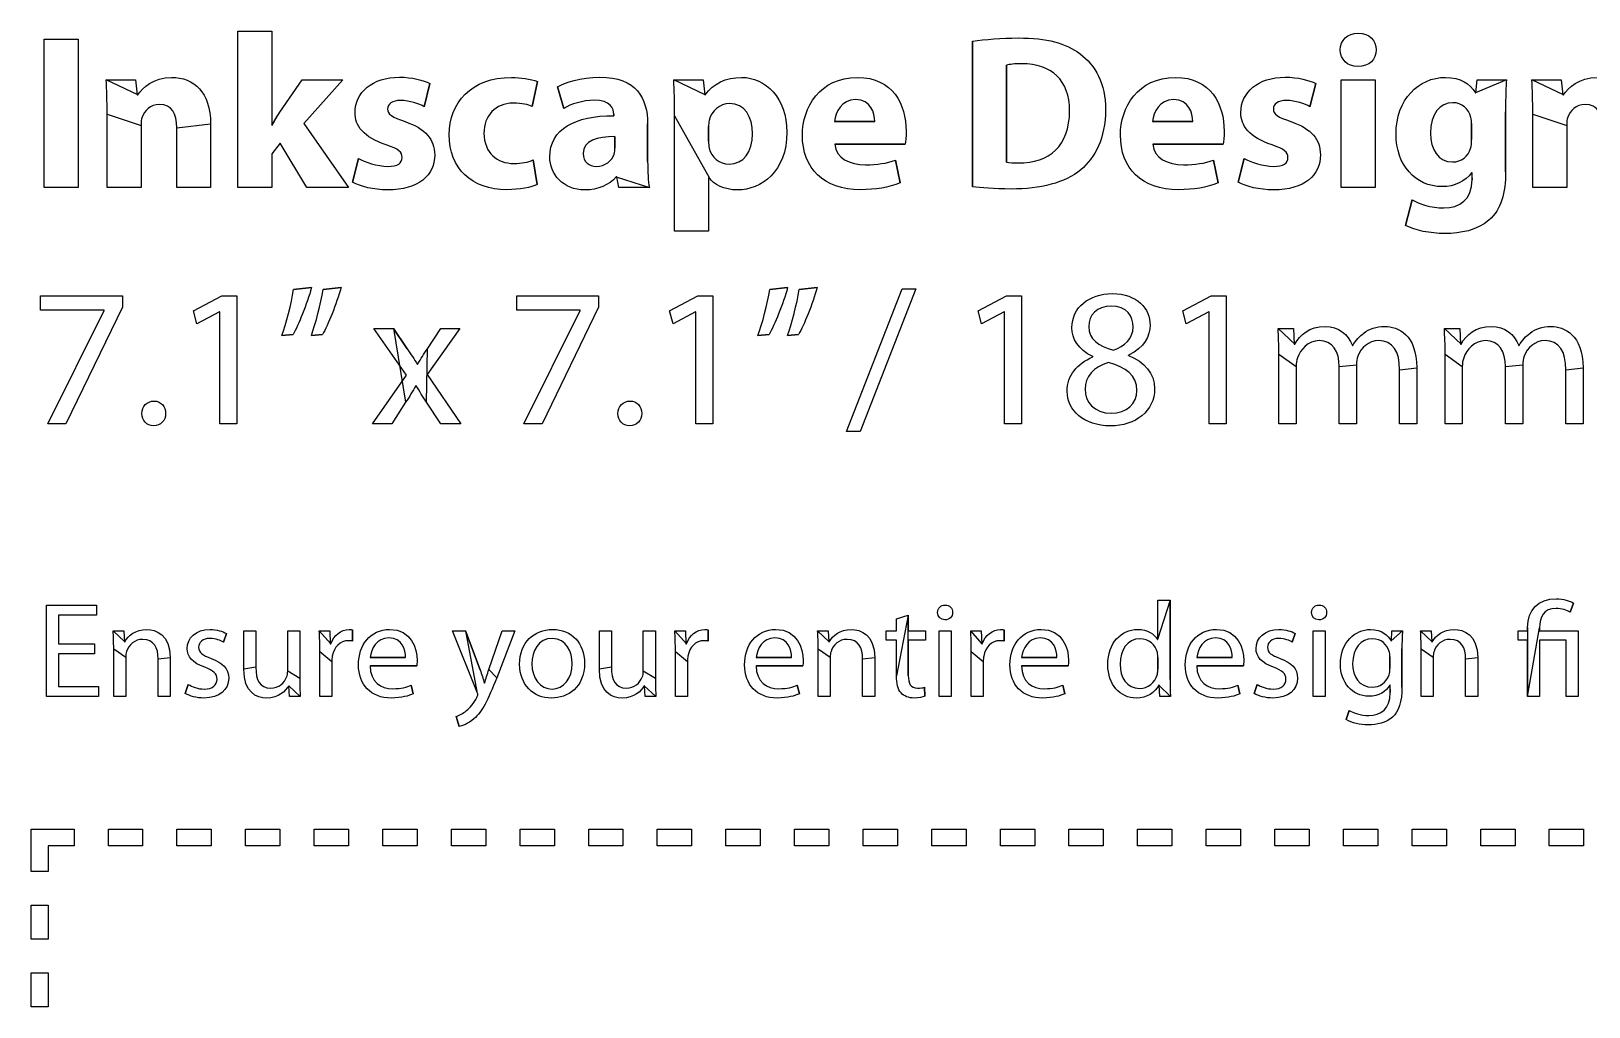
# Model space of a CAD drawing. Extents: x 1 to 901, y -2 to 434.
# Drawn here: x 450 to 597.4, y 341.7 to 434.1 of the extents above; entities that cross this region are included whole.
import ezdxf

# ---------------------------------------------------------------- set-up
doc = ezdxf.new("R2010")
doc.units = 0
doc.layers.add('Design_Template', color=7, linetype='CONTINUOUS')

msp = doc.modelspace()

# ---------------------------------------------------------------- linework, layer by layer
at = {"layer": 'Design_Template', "color": 7}
for points in [[(473.511865, 426.459902), (475.602111, 429.525947), (479.465899, 429.525947), (475.770207, 425.396173), (479.993739, 419.326655), (476.046308, 419.326655), (473.532166, 423.519002), (472.72985, 422.517845), (472.72985, 419.326655), (469.521395, 419.326655), (469.521395, 434.136245), (472.72985, 434.136245), (472.72985, 425.229313), (472.72985, 425.229313), (472.72985, 425.229313), (472.72985, 425.229313)], [(454.404873, 433.384575), (454.404873, 419.326655), (451.196419, 419.326655), (451.196419, 433.384575), (454.404873, 433.384575), (454.404873, 433.384575)], [(539.090692, 419.39003), (539.090692, 433.176803), (539.089068, 433.176803), (539.089068, 433.176803), (539.089068, 433.176803)], [(577.305488, 432.363362), (577.305488, 432.363362), (577.305488, 432.363362)], [(542.299146, 430.923396), (542.299146, 421.725262), (542.299146, 421.725262), (542.299146, 421.725262)], [(457.064374, 429.525947), (459.851369, 429.525947), (459.999164, 428.107641), (460.062505, 428.107641)], [(487.718878, 429.171371), (487.169925, 426.981339)], [(497.899692, 429.359088), (497.392153, 427.002196)], [(510.797662, 429.525947), (513.586281, 429.525947), (513.7357, 428.107641), (513.777115, 428.107641)], [(571.581267, 429.171371), (571.032314, 426.981339)], [(573.990653, 419.326655), (573.990653, 429.525947), (577.199107, 429.525947), (577.199107, 419.326655), (573.990653, 419.326655), (573.990653, 419.326655)], [(586.698601, 428.295358), (586.741641, 428.295358), (586.848021, 429.525947), (589.635015, 429.525947)], [(592.041965, 429.525947), (594.830584, 429.525947), (594.980003, 428.107641), (595.043344, 428.107641)], [(500.390284, 426.814479), (499.798291, 428.858509)], [(460.359719, 425.208456), (460.359719, 419.326655), (457.151265, 419.326655), (457.151265, 426.272185), (457.148828, 426.272185), (457.148828, 426.272185), (457.148828, 426.272185)], [(505.119729, 426.126183), (505.119729, 426.251328)], [(589.550561, 426.48076), (589.550561, 420.807534), (589.551373, 420.807534), (589.551373, 420.807534), (589.551373, 420.807534)], [(595.338934, 425.208456), (595.338934, 419.326655), (592.13048, 419.326655), (592.13048, 426.272185), (592.127231, 426.272185), (592.127231, 426.272185), (592.127231, 426.272185)], [(466.946349, 425.354458), (466.946349, 419.326655), (463.737894, 419.326655), (463.737894, 424.979024)], [(472.72985, 425.229313), (472.772889, 425.229313)], [(508.327371, 425.354458), (508.327371, 421.787834), (508.327371, 421.787834), (508.327371, 421.787834), (508.327371, 421.787834)], [(514.136858, 420.265241), (514.093819, 420.265241), (514.093819, 415.196881), (510.883741, 415.196881), (510.883741, 426.105326), (510.882929, 426.105326), (510.882929, 426.105326)], [(514.091383, 425.104168), (514.091383, 423.706719), (514.091383, 423.706719), (514.091383, 423.706719)], [(526.020564, 425.58389), (529.820199, 425.58389), (529.820199, 425.58389), (529.820199, 425.58389)], [(556.130175, 425.58389), (559.928186, 425.58389), (559.928186, 425.58389)], [(586.340482, 423.874381), (586.340482, 425.375315), (586.341294, 425.375315), (586.341294, 425.375315), (586.341294, 425.375315)], [(505.226109, 423.039281), (505.226109, 424.144726), (505.223673, 424.144726), (505.223673, 424.144726), (505.223673, 424.144726)], [(532.692461, 423.414715), (526.04249, 423.414715), (526.04249, 423.414715), (526.04249, 423.414715)], [(562.800448, 423.414715), (556.150477, 423.414715), (556.150477, 423.414715), (556.150477, 423.414715)], [(480.372971, 419.827234), (480.94385, 422.079838), (480.94385, 422.079838)], [(497.498533, 421.933836), (497.876954, 419.597802), (497.876954, 419.597802), (497.876954, 419.597802)], [(531.806502, 421.912979), (532.229586, 419.764662)], [(561.914489, 421.912979), (562.337573, 419.764662)], [(564.23536, 419.827234), (564.805427, 422.079838), (564.805427, 422.079838), (564.805427, 422.079838)], [(508.497092, 419.326655), (505.60453, 419.326655), (505.414507, 420.34867), (505.351167, 420.34867)], [(586.384334, 420.077523), (586.384334, 420.724104), (586.341294, 420.724104)], [(580.072181, 415.739174), (580.704776, 418.158638)], [(458.593486, 409.068802), (458.593486, 407.987424), (453.254994, 396.950625), (451.537484, 396.950625), (456.858922, 407.669749), (456.858922, 407.707453), (450.858601, 407.707453), (450.858601, 409.068), (458.593486, 409.068802), (458.593486, 409.068802), (458.593486, 409.068802), (458.593486, 409.068802)], [(467.824187, 407.539791), (467.78602, 407.539791), (465.654359, 406.40306), (465.332783, 407.6521), (468.013397, 409.068802), (469.428008, 409.068802), (469.428008, 396.951427), (467.824187, 396.951427), (467.824187, 407.539791), (467.824187, 407.539791), (467.824187, 407.539791)], [(474.807915, 409.664844), (476.506747, 409.851759), (476.506747, 409.851759), (476.506747, 409.851759)], [(477.600594, 409.664844), (479.299426, 409.851759), (479.299426, 409.851759), (479.299426, 409.851759)], [(503.667763, 409.068802), (503.667763, 407.987424), (498.326024, 396.950625), (496.610138, 396.950625), (501.931576, 407.669749), (501.931576, 407.707453), (495.929631, 407.707453), (495.929631, 409.068), (503.667763, 409.068802), (503.667763, 409.068802), (503.667763, 409.068802), (503.667763, 409.068802)], [(512.896841, 407.539791), (512.860298, 407.539791), (510.727013, 406.40306), (510.406249, 407.6521), (513.085239, 409.068802), (514.501474, 409.068802), (514.501474, 396.951427), (512.896029, 396.951427), (512.896029, 407.539791), (512.896841, 407.539791), (512.896841, 407.539791), (512.896841, 407.539791)], [(519.881381, 409.664844), (521.580213, 409.851759), (521.580213, 409.851759), (521.580213, 409.851759)], [(522.674872, 409.664844), (524.373704, 409.851759), (524.373704, 409.851759), (524.373704, 409.851759)], [(527.168007, 396.223823), (532.413111, 409.739449), (533.71647, 409.739449), (528.433199, 396.223823), (527.168007, 396.223823), (527.168007, 396.223823)], [(542.117245, 407.539791), (542.079078, 407.539791), (539.945793, 406.40306), (539.625028, 407.6521), (542.304019, 409.068802), (543.720254, 409.068802), (543.720254, 396.951427), (542.114808, 396.951427), (542.114808, 407.539791), (542.117245, 407.539791), (542.117245, 407.539791)], [(561.482472, 407.539791), (561.444305, 407.539791), (559.31102, 406.40306), (558.990256, 407.6521), (561.67087, 409.068802), (563.085481, 409.068802), (563.085481, 396.951427), (561.480036, 396.951427), (561.480036, 407.539791), (561.482472, 407.539791), (561.482472, 407.539791), (561.482472, 407.539791)], [(485.41506, 398.982622), (484.093836, 396.950625), (482.26345, 396.950625), (485.510071, 401.555308), (482.414493, 405.973076), (484.265181, 405.973878), (484.265181, 405.973878), (484.265181, 405.973878), (484.265181, 405.973878)], [(484.265181, 405.973878), (485.567728, 404.034938)], [(487.474448, 404.053388), (488.738827, 405.973878), (490.549724, 405.973878), (487.436281, 401.611463), (490.626058, 396.950625), (488.757505, 396.950625), (487.398114, 398.982622)], [(550.081942, 406.159991), (550.081942, 406.159991)], [(568.012257, 405.973878), (569.466659, 405.973878), (569.541369, 404.501021), (569.598213, 404.501021)], [(583.755691, 405.973878), (585.208469, 405.973878), (585.284802, 404.501021), (585.340023, 404.501021)], [(474.752695, 405.414738), (473.694579, 405.302429)], [(477.545374, 405.414738), (476.487258, 405.302429)], [(519.824536, 405.414738), (518.768044, 405.302429)], [(522.618027, 405.414738), (521.561535, 405.302429)], [(575.051205, 404.35181), (575.089372, 404.35181)], [(590.794639, 404.35181), (590.832806, 404.35181)], [(550.478228, 403.270432), (550.459551, 403.326587), (550.459551, 403.326587), (550.459551, 403.326587)], [(553.85478, 403.457347), (553.85478, 403.401192)], [(569.711902, 402.375968), (569.711902, 396.950625), (568.089403, 396.950625), (568.089403, 403.531952), (568.088591, 403.531952), (568.088591, 403.531952), (568.088591, 403.531952)], [(585.456959, 402.375968), (585.456959, 396.950625), (583.832837, 396.950625), (583.832837, 403.531952), (583.832025, 403.531952), (583.832025, 403.531952), (583.832025, 403.531952)], [(486.511343, 402.580532), (486.54951, 402.580532)], [(575.43125, 402.525179), (575.43125, 396.950625), (573.807127, 396.950625), (573.807127, 402.356715)], [(581.148162, 402.245208), (581.148162, 396.950625), (579.524039, 396.950625), (579.524039, 402.039842)], [(591.174683, 402.525179), (591.174683, 396.950625), (589.552185, 396.950625), (589.552185, 402.356715)], [(596.889971, 402.245208), (596.889971, 396.950625), (595.267473, 396.950625), (595.267473, 402.039842)], [(486.417956, 400.548535), (486.379789, 400.548535)], [(554.648164, 400.101704), (554.648164, 400.101704), (554.648164, 400.101704)], [(460.444173, 397.920497), (460.444173, 397.920497)], [(505.518451, 397.920497), (505.518451, 397.920497)], [(455.95591, 375.165021), (452.552561, 375.165021), (452.552561, 372.045228), (456.348136, 372.045228), (456.348136, 371.107446), (451.422172, 371.107446), (451.422172, 379.761682), (456.153241, 379.761682), (456.153241, 378.824701), (452.552561, 378.824701), (452.552561, 376.089969), (455.95591, 376.089969), (455.95591, 375.165021), (455.95591, 375.165021), (455.95591, 375.165021)], [(537.200213, 379.067771), (537.200213, 379.067771)], [(556.611728, 376.512733), (556.636902, 376.512733), (556.636902, 380.223755), (557.781096, 380.223755), (557.781096, 380.223755), (557.781096, 380.223755)], [(557.781096, 380.223755), (557.781096, 372.712667)], [(572.604464, 379.067771), (572.604464, 379.067771), (572.604464, 379.067771)], [(595.981275, 379.955014), (595.65645, 379.095046)], [(531.883647, 373.072859), (531.883647, 376.462996), (530.909986, 376.462996), (530.909986, 377.322965), (531.883647, 377.322965), (531.883647, 378.466113), (533.00348, 378.811866), (533.00348, 378.811866), (533.00348, 378.811866)], [(533.00348, 378.811866), (533.00348, 377.322965), (534.64222, 377.322965), (534.64222, 376.462996), (533.00348, 376.462996), (533.00348, 373.111365)], [(591.636746, 371.108248), (591.636746, 376.462996), (590.753224, 376.462996), (590.753224, 377.322965), (591.636746, 377.322965), (591.636746, 377.656684)], [(592.769572, 377.631013), (592.769572, 377.322965), (596.422224, 377.322965), (596.422224, 371.108248), (595.289398, 371.108248), (595.289398, 376.462996), (592.76876, 376.462996), (592.76876, 371.108248), (591.636746, 371.108248), (591.636746, 371.108248)], [(457.722956, 377.322965), (458.736408, 377.322965), (458.801373, 376.296137), (458.826547, 376.296137)], [(468.441354, 377.078291), (468.155508, 376.256828)], [(470.089838, 373.689758), (470.089838, 377.322965), (471.233221, 377.322965), (471.233221, 373.881486)], [(474.248404, 373.509261), (474.248404, 377.322965), (475.393411, 377.322965), (475.394223, 372.802514), (475.394223, 372.802514), (475.394223, 372.802514)], [(477.237602, 377.322163), (478.238062, 377.322163), (478.276229, 376.102002), (478.328201, 376.102002)], [(480.394897, 377.424043), (480.394897, 376.358709)], [(492.160854, 371.597596), (489.835922, 377.324569), (491.087309, 377.322965), (491.087309, 377.322965), (491.087309, 377.322965)], [(491.087309, 377.322965), (492.463753, 373.65045)], [(493.294492, 373.67612), (494.54263, 377.322965), (495.750977, 377.322965), (494.036716, 372.893966)], [(503.756278, 373.689758), (503.756278, 377.322965), (504.89966, 377.322965), (504.89966, 373.881486)], [(507.914844, 373.509261), (507.914844, 377.322965), (509.059851, 377.322965), (509.060663, 372.802514), (509.060663, 372.802514), (509.060663, 372.802514)], [(510.902418, 377.322163), (511.902878, 377.322163), (511.941045, 376.102002), (511.993016, 376.102002)], [(514.059713, 377.424043), (514.059713, 376.358709)], [(524.416743, 377.322965), (525.428572, 377.322965), (525.493537, 376.296137), (525.51871, 376.296137)], [(535.926901, 371.108248), (535.926901, 377.322965), (537.070283, 377.322965), (537.070283, 371.108248), (535.926901, 371.108248), (535.926901, 371.108248), (535.926901, 371.108248)], [(538.915287, 377.322163), (539.915746, 377.322163), (539.953913, 376.102002), (540.004261, 376.102002)], [(542.070145, 377.424043), (542.070145, 376.358709)], [(569.64044, 377.078291), (569.354595, 376.256828)], [(571.33034, 371.108248), (571.33034, 377.322965), (572.473722, 377.322965), (572.473722, 371.108248), (571.33034, 371.108248), (571.33034, 371.108248)], [(578.714414, 376.38438), (578.739588, 376.38438), (578.789936, 377.32136), (579.788771, 377.32136)], [(581.505469, 377.322965), (582.518921, 377.322965), (582.583886, 376.296137), (582.60906, 376.296137)], [(458.915874, 374.845742), (458.915874, 371.10905), (457.772492, 371.10905), (457.772492, 375.640732), (457.773304, 375.640732), (457.773304, 375.640732), (457.773304, 375.640732)], [(463.127224, 374.819269), (463.127224, 371.108248), (461.983842, 371.108248), (461.983842, 374.690915)], [(478.419152, 374.419769), (478.419152, 371.106643), (477.289574, 371.106643), (477.289574, 375.383222), (477.289574, 375.383222), (477.289574, 375.383222)], [(482.059623, 374.819269), (485.398007, 374.819269), (485.398007, 374.819269)], [(512.083967, 374.419769), (512.083967, 371.106643), (510.95439, 371.106643), (510.95439, 375.383222), (510.95439, 375.383222), (510.95439, 375.383222)], [(518.607256, 374.819269), (521.947265, 374.819269), (521.947265, 374.819269), (521.947265, 374.819269)], [(525.608037, 374.845742), (525.608037, 371.10905), (524.464655, 371.10905), (524.464655, 375.640732), (524.467091, 375.640732), (524.467091, 375.640732), (524.467091, 375.640732)], [(529.821012, 374.819269), (529.821012, 371.108248), (528.677629, 371.108248), (528.677629, 374.690915)], [(540.095212, 374.419769), (540.095212, 371.106643), (538.965635, 371.106643), (538.965635, 375.383222), (538.967259, 375.383222), (538.967259, 375.383222)], [(543.734871, 374.819269), (547.074879, 374.819269), (547.074879, 374.819269)], [(556.636902, 373.713824), (556.636902, 374.791994), (556.636902, 374.791994), (556.636902, 374.791994), (556.636902, 374.791994)], [(560.326909, 374.819269), (563.666917, 374.819269), (563.666917, 374.819269), (563.666917, 374.819269)], [(578.60641, 373.75233), (578.608846, 374.869808), (578.608846, 374.869808), (578.608846, 374.869808)], [(579.738423, 375.613456), (579.740047, 372.00592), (579.740047, 372.00592), (579.740047, 372.00592), (579.740047, 372.00592)], [(582.697575, 374.845742), (582.697575, 371.10905), (581.554193, 371.10905), (581.554193, 375.640732), (581.555817, 375.640732), (581.555817, 375.640732), (581.555817, 375.640732)], [(586.910549, 374.819269), (586.910549, 371.108248), (585.767167, 371.108248), (585.767167, 374.690915)], [(486.460995, 374.00984), (482.045006, 374.009037), (482.045006, 374.009037), (482.045006, 374.009037)], [(497.362919, 374.20237), (497.362919, 374.20237)], [(502.35466, 374.266547), (502.35466, 374.266547)], [(523.010253, 374.00984), (518.594263, 374.009037), (518.594263, 374.009037), (518.594263, 374.009037), (518.594263, 374.009037)], [(548.139492, 374.00984), (543.721878, 374.009037), (543.721878, 374.009037), (543.721878, 374.009037), (543.721878, 374.009037)], [(564.729905, 374.00984), (560.313916, 374.009037), (560.313916, 374.009037), (560.313916, 374.009037), (560.313916, 374.009037)], [(464.541023, 371.402659), (464.828493, 372.263429), (464.828493, 372.263429), (464.828493, 372.263429)], [(475.443759, 371.107446), (474.43193, 371.107446), (474.366965, 372.122241), (474.341792, 372.122241)], [(485.944524, 372.17278), (486.137795, 371.364153)], [(492.866535, 372.37975), (492.891709, 372.37975)], [(509.110199, 371.107446), (508.096746, 371.107446), (508.033405, 372.122241), (508.008231, 372.122241)], [(522.493782, 372.17278), (522.688677, 371.364153)], [(534.522847, 371.981854), (534.574819, 371.133918)], [(547.621397, 372.17278), (547.814667, 371.364153)], [(557.831444, 371.107446), (556.803374, 371.107446), (556.753027, 372.186417), (556.727853, 372.186417)], [(564.213434, 372.17278), (564.406705, 371.364153)], [(565.741734, 371.402659), (566.030016, 372.263429), (566.030016, 372.263429), (566.030016, 372.263429)], [(578.624275, 371.479671), (578.624275, 372.17278), (578.597477, 372.17278)], [(490.474202, 368.271635), (490.186733, 369.222253)], [(574.464085, 368.937469), (574.751555, 369.797437)], [(451.58296, 354.549841), (449.958837, 354.549841), (449.958837, 358.560086), (454.019144, 358.560086), (454.019144, 356.955667), (451.58296, 356.955667), (451.58296, 354.549841), (451.58296, 354.549841), (451.58296, 354.549841)], [(460.515635, 356.95647), (457.267389, 356.95647), (457.267389, 358.560889), (460.515635, 358.560889), (460.515635, 356.95647), (460.515635, 356.95647), (460.515635, 356.95647)], [(467.012126, 356.95647), (463.76388, 356.95647), (463.76388, 358.560889), (467.012126, 358.560889), (467.012126, 356.95647), (467.012126, 356.95647), (467.012126, 356.95647)], [(473.508617, 356.95647), (470.260371, 356.95647), (470.260371, 358.560889), (473.508617, 358.560889), (473.508617, 356.95647), (473.508617, 356.95647), (473.508617, 356.95647)], [(480.005107, 356.95647), (476.756862, 356.95647), (476.756862, 358.560889), (480.005107, 358.560889), (480.005107, 356.95647), (480.005107, 356.95647), (480.005107, 356.95647)], [(486.501598, 356.95647), (483.253353, 356.95647), (483.253353, 358.560889), (486.501598, 358.560889), (486.501598, 356.95647), (486.501598, 356.95647), (486.501598, 356.95647)], [(492.998089, 356.95647), (489.749844, 356.95647), (489.749844, 358.560889), (492.998089, 358.560889), (492.998089, 356.95647), (492.998089, 356.95647), (492.998089, 356.95647)], [(499.49458, 356.95647), (496.246335, 356.95647), (496.246335, 358.560889), (499.49458, 358.560889), (499.49458, 356.95647), (499.49458, 356.95647), (499.49458, 356.95647)], [(505.991071, 356.95647), (502.742826, 356.95647), (502.742826, 358.560889), (505.991071, 358.560889), (505.991071, 356.95647), (505.991071, 356.95647), (505.991071, 356.95647)], [(512.487562, 356.95647), (509.239316, 356.95647), (509.239316, 358.560889), (512.487562, 358.560889), (512.487562, 356.95647), (512.487562, 356.95647), (512.487562, 356.95647)], [(518.984053, 356.95647), (515.735807, 356.95647), (515.735807, 358.560889), (518.984053, 358.560889), (518.984053, 356.95647), (518.984053, 356.95647), (518.984053, 356.95647)], [(525.480544, 356.95647), (522.232298, 356.95647), (522.232298, 358.560889), (525.480544, 358.560889), (525.480544, 356.95647), (525.480544, 356.95647), (525.480544, 356.95647)], [(531.977034, 356.95647), (528.728789, 356.95647), (528.728789, 358.560889), (531.977034, 358.560889), (531.977034, 356.95647), (531.977034, 356.95647), (531.977034, 356.95647)], [(538.473525, 356.95647), (535.22528, 356.95647), (535.22528, 358.560889), (538.473525, 358.560889), (538.473525, 356.95647), (538.473525, 356.95647), (538.473525, 356.95647)], [(544.970016, 356.95647), (541.721771, 356.95647), (541.721771, 358.560889), (544.970016, 358.560889), (544.970016, 356.95647), (544.970016, 356.95647), (544.970016, 356.95647)], [(551.466507, 356.95647), (548.218262, 356.95647), (548.218262, 358.560889), (551.466507, 358.560889), (551.466507, 356.95647), (551.466507, 356.95647), (551.466507, 356.95647)], [(557.962998, 356.95647), (554.714753, 356.95647), (554.714753, 358.560889), (557.962998, 358.560889), (557.962998, 356.95647), (557.962998, 356.95647), (557.962998, 356.95647)], [(564.459489, 356.95647), (561.211243, 356.95647), (561.211243, 358.560889), (564.459489, 358.560889), (564.459489, 356.95647), (564.459489, 356.95647), (564.459489, 356.95647)], [(570.95598, 356.95647), (567.707734, 356.95647), (567.707734, 358.560889), (570.95598, 358.560889), (570.95598, 356.95647), (570.95598, 356.95647), (570.95598, 356.95647)], [(577.452471, 356.95647), (574.204225, 356.95647), (574.204225, 358.560889), (577.452471, 358.560889), (577.452471, 356.95647), (577.452471, 356.95647), (577.452471, 356.95647)], [(583.948962, 356.95647), (580.700716, 356.95647), (580.700716, 358.560889), (583.948962, 358.560889), (583.948962, 356.95647), (583.948962, 356.95647), (583.948962, 356.95647)], [(590.445452, 356.95647), (587.197207, 356.95647), (587.197207, 358.560889), (590.445452, 358.560889), (590.445452, 356.95647), (590.445452, 356.95647), (590.445452, 356.95647)], [(596.941943, 356.95647), (593.693698, 356.95647), (593.693698, 358.560889), (596.941943, 358.560889), (596.941943, 356.95647), (596.941943, 356.95647), (596.941943, 356.95647)], [(451.58296, 348.132165), (449.958837, 348.132165), (449.958837, 351.341003), (451.58296, 351.341003), (451.58296, 348.132165), (451.58296, 348.132165), (451.58296, 348.132165)], [(451.58296, 341.714489), (449.958837, 341.714489), (449.958837, 344.923327), (451.58296, 344.923327), (451.58296, 341.714489), (451.58296, 341.714489), (451.58296, 341.714489)]]:
    msp.add_lwpolyline(points, close=True, dxfattribs=at)
for points in [[(573.904575, 432.363362), (573.904575, 433.260233), (574.58021, 433.948528), (575.615588, 433.948528)], [(575.615588, 433.948528), (576.650154, 433.948528), (577.284374, 433.260233), (577.305488, 432.363362)], [(539.089068, 433.176803), (540.272241, 433.36452), (541.813534, 433.489664), (543.417355, 433.489664)], [(543.417355, 433.489664), (546.141821, 433.489664), (547.915363, 432.989086), (549.266633, 431.987928)], [(575.573361, 430.778196), (574.559908, 430.778196), (573.904575, 431.487349), (573.904575, 432.363362)], [(577.305488, 432.363362), (577.305488, 431.487349), (576.650154, 430.778196), (575.573361, 430.778196)], [(543.755172, 431.048541), (543.06086, 431.048541), (542.573623, 430.985969), (542.299146, 430.923396)], [(548.273482, 426.585047), (548.273482, 429.50509), (546.542979, 431.048541), (543.755172, 431.048541)], [(549.266633, 431.987928), (550.744585, 430.903341), (551.674395, 429.172173), (551.674395, 426.690137)], [(457.148828, 426.272185), (457.148828, 427.54449), (457.105789, 428.60822), (457.064374, 429.525947)], [(460.062505, 428.107641), (460.485589, 428.775079), (461.520155, 429.755379), (463.252282, 429.755379)], [(463.252282, 429.755379), (465.363641, 429.755379), (466.946349, 428.35793), (466.946349, 425.354458)], [(480.625522, 426.418188), (480.625522, 428.337073), (482.269947, 429.776237), (484.827128, 429.776237)], [(484.827128, 429.776237), (486.028979, 429.776237), (487.08547, 429.484232), (487.718878, 429.171371)], [(489.537896, 424.332443), (489.537896, 427.315058), (491.60784, 429.755379), (495.450514, 429.755379)], [(495.450514, 429.755379), (496.294246, 429.755379), (497.224057, 429.609377), (497.899692, 429.359088)], [(499.798291, 428.858509), (500.516965, 429.2548), (501.929952, 429.776237), (503.809062, 429.776237)], [(503.809062, 429.776237), (507.250578, 429.776237), (508.327371, 427.773922), (508.327371, 425.354458)], [(510.882929, 426.105326), (510.882929, 427.440202), (510.839889, 428.566505), (510.797662, 429.525947)], [(513.777115, 428.107641), (514.538829, 429.171371), (515.720378, 429.755379), (517.218631, 429.755379)], [(517.218631, 429.755379), (519.478598, 429.755379), (521.505503, 427.815637), (521.505503, 424.561875)], [(522.979395, 424.311585), (522.979395, 426.897909), (524.605141, 429.755379), (528.194453, 429.755379)], [(528.194453, 429.755379), (531.531213, 429.755379), (532.798841, 427.189913), (532.798841, 424.666162)], [(553.087382, 424.311585), (553.087382, 426.897909), (554.713128, 429.755379), (558.30244, 429.755379)], [(558.30244, 429.755379), (561.6392, 429.755379), (562.906828, 427.189913), (562.906828, 424.666162)], [(564.487099, 426.418188), (564.487099, 428.337073), (566.133147, 429.776237), (568.688704, 429.776237)], [(568.688704, 429.776237), (569.892179, 429.776237), (570.947047, 429.484232), (571.581267, 429.171371)], [(579.182973, 424.374158), (579.182973, 427.669634), (581.316259, 429.755379), (583.871004, 429.755379)], [(583.871004, 429.755379), (585.28399, 429.755379), (586.172386, 429.150513), (586.698601, 428.295358)], [(589.635015, 429.525947), (589.591976, 428.858509), (589.550561, 428.003354), (589.550561, 426.48076)], [(592.127231, 426.272185), (592.127231, 427.54449), (592.084192, 428.60822), (592.041965, 429.525947)], [(595.043344, 428.107641), (595.465616, 428.775079), (596.49937, 429.755379), (598.231497, 429.755379)], [(462.112147, 427.189913), (461.225376, 427.189913), (460.697537, 426.585047), (460.466099, 426.001039)], [(463.737894, 424.979024), (463.737894, 426.293043), (463.275019, 427.189913), (462.112147, 427.189913)], [(472.772889, 425.229313), (473.005951, 425.667319), (473.260126, 426.084468), (473.511865, 426.459902)], [(483.580614, 423.352143), (481.428651, 424.061296), (480.603597, 425.208456), (480.625522, 426.418188)], [(484.931884, 427.565347), (484.149869, 427.565347), (483.707295, 427.252485), (483.707295, 426.751907)], [(483.707295, 426.751907), (483.707295, 426.251328), (484.108453, 426.001039), (485.374457, 425.563032)], [(487.169925, 426.981339), (486.705426, 427.231628), (485.798353, 427.565347), (484.931884, 427.565347)], [(495.59831, 427.315058), (493.909222, 427.315058), (492.811315, 426.126183), (492.832429, 424.457587)], [(497.392153, 427.002196), (497.012921, 427.169056), (496.442041, 427.315058), (495.59831, 427.315058)], [(503.242243, 427.586205), (502.185751, 427.586205), (501.065919, 427.231628), (500.390284, 426.814479)], [(505.119729, 426.251328), (505.119729, 426.814479), (504.824951, 427.586205), (503.242243, 427.586205)], [(516.075249, 427.273343), (515.168176, 427.273343), (514.36586, 426.605905), (514.154724, 425.667319)], [(518.249949, 424.415873), (518.249949, 426.042753), (517.512598, 427.273343), (516.075249, 427.273343)], [(528.006054, 427.648777), (526.654784, 427.648777), (526.104207, 426.418188), (526.020564, 425.58389)], [(529.820199, 425.58389), (529.820199, 426.355615), (529.482382, 427.648777), (528.006054, 427.648777)], [(543.417355, 421.66269), (546.352957, 421.641832), (548.273482, 423.226998), (548.273482, 426.585047)], [(551.674395, 426.690137), (551.674395, 423.999526), (550.681244, 422.143213), (549.329974, 420.996053)], [(558.114041, 427.648777), (556.762771, 427.648777), (556.213818, 426.418188), (556.130175, 425.58389)], [(559.928186, 425.58389), (559.928186, 426.355615), (559.590369, 427.648777), (558.114041, 427.648777)], [(567.44219, 423.352143), (565.290228, 424.061296), (564.465173, 425.208456), (564.487099, 426.418188)], [(568.792648, 427.565347), (568.012257, 427.565347), (567.56806, 427.252485), (567.56806, 426.751907)], [(567.56806, 426.751907), (567.56806, 426.251328), (567.969218, 426.001039), (569.236846, 425.563032)], [(571.032314, 426.981339), (570.567814, 427.231628), (569.660742, 427.565347), (568.792648, 427.565347)], [(584.547451, 427.357575), (583.364277, 427.357575), (582.434467, 426.314703), (582.434467, 424.45839)], [(586.277953, 425.960126), (586.046516, 426.794424), (585.434222, 427.357575), (584.547451, 427.357575)], [(597.091363, 427.189913), (596.204592, 427.189913), (595.676752, 426.585047), (595.445314, 426.001039)], [(598.717109, 424.979024), (598.717109, 426.293043), (598.25261, 427.189913), (597.091363, 427.189913)], [(460.466099, 426.001039), (460.380833, 425.792464), (460.359719, 425.50046), (460.359719, 425.208456)], [(485.374457, 425.563032), (487.338022, 424.895594), (488.140338, 423.894436), (488.163076, 422.413558)], [(499.059315, 422.225841), (499.059315, 424.874736), (501.467077, 426.126183), (505.119729, 426.126183)], [(514.154724, 425.667319), (514.111685, 425.50046), (514.091383, 425.291885), (514.091383, 425.104168)], [(569.236846, 425.563032), (571.202034, 424.895594), (572.002727, 423.894436), (572.025465, 422.413558)], [(586.341294, 425.375315), (586.341294, 425.563032), (586.320993, 425.771607), (586.277953, 425.960126)], [(595.445314, 426.001039), (595.360048, 425.792464), (595.338934, 425.50046), (595.338934, 425.208456)], [(485.081303, 422.163268), (485.081303, 422.705562), (484.763787, 422.955851), (483.580614, 423.352143)], [(495.006317, 419.118081), (491.671181, 419.118081), (489.537896, 421.140451), (489.537896, 424.332443)], [(492.832429, 424.457587), (492.832429, 422.601275), (494.100056, 421.600117), (495.66165, 421.600117)], [(505.223673, 424.144726), (503.534585, 424.144726), (502.226354, 423.748434), (502.226354, 422.538702)], [(514.091383, 423.706719), (514.091383, 423.45643), (514.111685, 423.247856), (514.154724, 423.039281)], [(516.033834, 421.537545), (517.426519, 421.537545), (518.249949, 422.684704), (518.249949, 424.415873)], [(521.505503, 424.561875), (521.505503, 420.849249), (519.118855, 419.097223), (516.817473, 419.097223)], [(528.490855, 419.118081), (524.987622, 419.118081), (522.979395, 421.120396), (522.979395, 424.311585)], [(526.04249, 423.414715), (526.126944, 422.100696), (527.455477, 421.474972), (528.956166, 421.474972)], [(532.798841, 424.666162), (532.798841, 424.123868), (532.7355, 423.644147), (532.692461, 423.414715)], [(558.598842, 419.118081), (555.093985, 419.118081), (553.087382, 421.120396), (553.087382, 424.311585)], [(556.150477, 423.414715), (556.234931, 422.100696), (557.563464, 421.474972), (559.064153, 421.474972)], [(562.906828, 424.666162), (562.906828, 424.123868), (562.843487, 423.644147), (562.800448, 423.414715)], [(568.94288, 422.163268), (568.94288, 422.705562), (568.625364, 422.955851), (567.44219, 423.352143)], [(583.5543, 419.410085), (580.999555, 419.410085), (579.182973, 421.454115), (579.182973, 424.374158)], [(582.434467, 424.45839), (582.434467, 422.935796), (583.196181, 421.746922), (584.524713, 421.746922)], [(586.235726, 423.019226), (586.320181, 423.269515), (586.340482, 423.603234), (586.340482, 423.874381)], [(480.94385, 422.079838), (481.534219, 421.725262), (482.75962, 421.32897), (483.709731, 421.32897)], [(488.163076, 422.413558), (488.163076, 420.494672), (486.662386, 419.097223), (483.708107, 419.097223)], [(483.709731, 421.32897), (484.680145, 421.32897), (485.081303, 421.641832), (485.081303, 422.163268)], [(495.66165, 421.600117), (496.42174, 421.600117), (497.012921, 421.725262), (497.498533, 421.933836)], [(502.394451, 419.097223), (500.304205, 419.097223), (499.059315, 420.59896), (499.059315, 422.225841)], [(502.226354, 422.538702), (502.226354, 421.725262), (502.775308, 421.32897), (503.493982, 421.32897)], [(503.493982, 421.32897), (504.274373, 421.32897), (504.950008, 421.850407), (505.162768, 422.496987)], [(505.162768, 422.496987), (505.205808, 422.663847), (505.226109, 422.851564), (505.226109, 423.039281)], [(508.327371, 421.787834), (508.327371, 420.828392), (508.370411, 419.889806), (508.497092, 419.326655)], [(514.154724, 423.039281), (514.36586, 422.184126), (515.104836, 421.537545), (516.033834, 421.537545)], [(528.956166, 421.474972), (530.054073, 421.474972), (530.940032, 421.620975), (531.806502, 421.912979)], [(559.064153, 421.474972), (560.16206, 421.474972), (561.048019, 421.620975), (561.914489, 421.912979)], [(564.805427, 422.079838), (565.39742, 421.725262), (566.621196, 421.32897), (567.571308, 421.32897)], [(572.025465, 422.413558), (572.025465, 420.494672), (570.526399, 419.097223), (567.570496, 419.097223)], [(567.571308, 421.32897), (568.541721, 421.32897), (568.94288, 421.641832), (568.94288, 422.163268)], [(584.524713, 421.746922), (585.370069, 421.746922), (586.025402, 422.289215), (586.235726, 423.019226)], [(505.351167, 420.34867), (504.675532, 419.53523), (503.61904, 419.097223), (502.394451, 419.097223)], [(542.299146, 421.725262), (542.573623, 421.66269), (543.038122, 421.66269), (543.417355, 421.66269)], [(549.329974, 420.996053), (547.830908, 419.765464), (545.529527, 419.181455), (542.74172, 419.181455)], [(586.341294, 420.724104), (585.729, 419.889806), (584.737473, 419.410085), (583.5543, 419.410085)], [(589.551373, 420.807534), (589.551373, 418.846934), (589.150215, 417.240911), (587.967041, 416.218896)], [(483.708107, 419.097223), (482.356837, 419.097223), (481.153362, 419.410085), (480.372971, 419.827234)], [(497.876954, 419.597802), (497.307699, 419.326655), (496.230905, 419.118081), (495.006317, 419.118081)], [(516.817473, 419.097223), (515.572583, 419.097223), (514.601358, 419.597802), (514.136858, 420.265241)], [(532.229586, 419.764662), (531.17147, 419.326655), (529.88354, 419.118081), (528.490855, 419.118081)], [(542.74172, 419.181455), (541.074558, 419.181455), (539.872707, 419.285743), (539.090692, 419.39003)], [(562.337573, 419.764662), (561.279457, 419.326655), (559.991527, 419.118081), (558.598842, 419.118081)], [(567.570496, 419.097223), (566.219226, 419.097223), (565.015751, 419.410085), (564.23536, 419.827234)], [(583.702095, 417.386913), (585.223086, 417.386913), (586.384334, 418.179496), (586.384334, 420.077523)], [(580.704776, 418.158638), (581.36011, 417.783204), (582.479943, 417.386913), (583.702095, 417.386913)], [(587.967041, 416.218896), (586.848833, 415.259453), (585.30754, 414.967449), (583.788173, 414.967449)], [(583.788173, 414.967449), (582.416602, 414.967449), (580.999555, 415.238596), (580.072181, 415.739174)], [(473.694579, 405.302429), (474.110354, 406.402258), (474.601651, 408.322747), (474.807915, 409.664844)], [(476.506747, 409.851759), (476.073918, 408.285846), (475.261857, 406.2723), (474.752695, 405.414738)], [(476.487258, 405.302429), (476.883544, 406.402258), (477.39433, 408.322747), (477.600594, 409.664844)], [(479.299426, 409.851759), (478.866597, 408.285846), (478.05616, 406.2723), (477.545374, 405.414738)], [(518.768044, 405.302429), (519.18382, 406.402258), (519.673493, 408.322747), (519.881381, 409.664844)], [(521.580213, 409.851759), (521.14576, 408.285846), (520.333699, 406.2723), (519.824536, 405.414738)], [(521.561535, 405.302429), (521.957821, 406.402258), (522.466984, 408.322747), (522.674872, 409.664844)], [(524.373704, 409.851759), (523.939251, 408.285846), (523.12719, 406.2723), (522.618027, 405.414738)], [(548.495987, 406.048483), (548.495987, 407.968973), (550.137163, 409.273366), (552.308615, 409.273366)], [(552.308615, 409.273366), (554.68633, 409.273366), (555.893054, 407.819762), (555.893054, 406.290751)], [(552.213604, 408.098129), (550.83716, 408.098931), (550.081942, 407.204467), (550.081942, 406.159991)], [(554.291669, 406.122287), (554.291669, 407.091356), (553.704548, 408.098129), (552.213604, 408.098129)], [(550.459551, 403.326587), (549.081483, 403.960332), (548.495987, 405.004007), (548.495987, 406.048483)], [(550.081942, 406.159991), (550.064889, 404.948654), (551.008504, 404.295656), (552.421491, 403.922628)], [(552.421491, 403.922628), (553.479607, 404.276403), (554.291669, 405.022457), (554.291669, 406.122287)], [(555.893054, 406.290751), (555.893054, 405.265527), (555.365214, 404.147247), (553.85478, 403.457347)], [(568.088591, 403.531952), (568.088591, 404.48257), (568.050424, 405.228625), (568.012257, 405.973878)], [(569.598213, 404.501021), (570.107376, 405.358583), (570.957604, 406.159991), (572.485091, 406.159991)], [(572.485091, 406.159991), (573.712928, 406.159991), (574.656543, 405.414738), (575.051205, 404.35181)], [(576.127999, 405.526245), (576.675328, 405.936174), (577.260824, 406.159991), (578.128106, 406.159991)], [(578.128106, 406.159991), (579.354318, 406.159991), (581.148162, 405.377034), (581.148162, 402.245208)], [(583.832025, 403.531952), (583.832025, 404.48257), (583.793858, 405.228625), (583.755691, 405.973878)], [(585.340023, 404.501021), (585.850809, 405.358583), (586.699413, 406.159991), (588.228525, 406.159991)], [(588.228525, 406.159991), (589.454738, 406.159991), (590.398353, 405.414738), (590.794639, 404.35181)], [(591.869808, 405.526245), (592.417137, 405.936174), (593.002634, 406.159991), (593.869915, 406.159991)], [(593.869915, 406.159991), (595.097752, 406.159991), (596.889971, 405.377034), (596.889971, 402.245208)], [(571.902031, 404.817894), (570.882082, 404.817894), (570.108188, 403.997234), (569.84508, 403.177376)], [(573.807127, 402.356715), (573.807127, 403.79267), (573.166411, 404.817894), (571.902031, 404.817894)], [(575.089372, 404.35181), (575.373594, 404.873246), (575.75039, 405.246274), (576.127999, 405.526245)], [(577.543421, 404.817894), (576.580317, 404.817894), (575.864079, 404.127994), (575.562804, 403.345037)], [(579.524039, 402.039842), (579.524039, 403.79267), (578.864645, 404.817894), (577.543421, 404.817894)], [(587.643841, 404.817894), (586.625516, 404.817894), (585.851621, 403.997234), (585.588513, 403.177376)], [(589.552185, 402.356715), (589.552185, 403.79267), (588.909844, 404.817894), (587.643841, 404.817894)], [(590.832806, 404.35181), (591.117027, 404.873246), (591.492199, 405.246274), (591.869808, 405.526245)], [(593.286855, 404.817894), (592.32375, 404.817894), (591.609136, 404.127994), (591.306237, 403.345037)], [(595.267473, 402.039842), (595.267473, 403.79267), (594.608079, 404.817894), (593.286855, 404.817894)], [(485.567728, 404.034938), (485.925847, 403.531952), (486.210068, 403.083517), (486.511343, 402.580532)], [(486.54951, 402.580532), (486.850785, 403.10277), (487.153684, 403.568854), (487.474448, 404.053388)], [(548.043668, 400.007846), (548.043668, 401.536857), (548.968606, 402.636686), (550.478228, 403.270432)], [(551.95212, 402.748996), (550.516395, 402.339067), (549.742501, 401.387646), (549.742501, 400.231662)], [(554.648164, 400.101704), (554.648164, 401.55611), (553.612785, 402.282912), (551.95212, 402.748996)], [(553.85478, 403.401192), (555.383891, 402.804348), (556.327506, 401.723772), (556.327506, 400.269366)], [(569.84508, 403.177376), (569.750069, 402.953559), (569.711902, 402.655939), (569.711902, 402.375968)], [(575.562804, 403.345037), (575.48647, 403.10277), (575.43125, 402.822799), (575.43125, 402.525179)], [(585.588513, 403.177376), (585.495126, 402.953559), (585.456959, 402.655939), (585.456959, 402.375968)], [(591.306237, 403.345037), (591.229904, 403.10277), (591.174683, 402.822799), (591.174683, 402.525179)], [(486.379789, 400.548535), (486.078514, 400.007846), (485.775615, 399.523311), (485.41506, 398.982622)], [(487.398114, 398.982622), (487.039995, 399.504058), (486.73872, 400.007846), (486.417956, 400.548535)], [(552.155947, 396.74526), (549.589833, 396.74526), (548.043668, 398.236567), (548.043668, 400.007846)], [(549.742501, 400.231662), (549.687281, 399.020326), (550.630896, 397.938947), (552.195738, 397.938947)], [(556.327506, 400.269366), (556.327506, 398.144313), (554.49712, 396.74526), (552.155947, 396.74526)], [(552.195738, 397.938947), (553.687495, 397.938947), (554.648164, 398.852664), (554.648164, 400.101704)], [(460.444173, 397.920497), (460.444173, 398.591144), (460.916793, 399.094931), (461.577811, 399.094931)], [(461.577811, 399.094931), (462.237205, 399.094931), (462.691147, 398.610397), (462.691147, 397.920497)], [(505.518451, 397.920497), (505.518451, 398.591144), (505.989447, 399.094931), (506.651277, 399.094931)], [(506.651277, 399.094931), (507.313107, 399.094931), (507.766237, 398.610397), (507.766237, 397.920497)], [(461.53802, 396.746062), (460.898116, 396.746062), (460.444173, 397.249849), (460.444173, 397.920497)], [(462.691147, 397.920497), (462.691147, 397.249849), (462.237205, 396.746062), (461.53802, 396.746062)], [(506.614734, 396.746062), (505.970769, 396.746062), (505.518451, 397.249849), (505.518451, 397.920497)], [(507.766237, 397.920497), (507.766237, 397.249849), (507.310671, 396.746062), (506.614734, 396.746062)], [(535.782354, 379.067771), (535.782354, 379.465667), (536.080381, 379.774517), (536.49778, 379.774517)], [(536.472606, 378.374662), (536.069824, 378.374662), (535.782354, 378.68271), (535.782354, 379.067771)], [(537.200213, 379.067771), (537.213206, 378.68271), (536.927361, 378.374662), (536.472606, 378.374662)], [(536.49778, 379.774517), (536.927361, 379.774517), (537.200213, 379.467271), (537.200213, 379.067771)], [(571.188229, 379.067771), (571.188229, 379.465667), (571.486256, 379.774517), (571.903655, 379.774517)], [(571.876857, 378.374662), (571.475699, 378.374662), (571.188229, 378.68271), (571.188229, 379.067771)], [(572.604464, 379.067771), (572.617457, 378.68271), (572.331612, 378.374662), (571.876857, 378.374662)], [(571.903655, 379.774517), (572.331612, 379.774517), (572.604464, 379.467271), (572.604464, 379.067771)], [(591.636746, 377.656684), (591.636746, 379.300411), (592.612032, 380.366548), (594.380702, 380.366548)], [(594.330354, 379.454436), (593.122007, 379.454436), (592.769572, 378.620138), (592.769572, 377.631013)], [(595.65645, 379.095046), (595.383598, 379.287576), (594.890676, 379.454436), (594.330354, 379.454436)], [(594.380702, 380.366548), (594.966198, 380.366548), (595.654014, 380.186051), (595.981275, 379.955014)], [(457.773304, 375.640732), (457.773304, 376.282499), (457.760311, 376.808749), (457.722956, 377.322965)], [(458.826547, 376.296137), (459.139191, 376.886563), (459.865174, 377.464154), (460.907048, 377.464154)], [(460.527816, 376.527173), (459.774223, 376.527173), (459.191163, 376.000924), (458.993832, 375.371991)], [(461.983842, 374.690915), (461.983842, 375.692073), (461.606233, 376.527173), (460.527816, 376.527173)], [(460.907048, 377.464154), (461.775954, 377.464154), (463.127224, 376.95074), (463.127224, 374.819269)], [(464.725361, 375.639929), (464.725361, 376.641087), (465.543919, 377.462549), (466.896813, 377.462549)], [(466.867579, 376.616218), (466.191944, 376.616218), (465.815959, 376.231158), (465.815959, 375.768283)], [(468.155508, 376.256828), (467.907829, 376.41005), (467.453075, 376.616218), (466.867579, 376.616218)], [(466.896813, 377.462549), (467.532657, 377.462549), (468.092979, 377.282854), (468.441354, 377.078291)], [(477.289574, 375.383222), (477.289574, 376.114837), (477.274957, 376.74377), (477.237602, 377.322163)], [(478.328201, 376.102002), (478.614046, 376.9363), (479.301862, 377.462549), (480.070072, 377.462549)], [(480.005107, 376.397215), (479.199543, 376.397215), (478.628663, 375.793954), (478.471124, 374.946018)], [(480.394897, 376.358709), (480.276336, 376.38438), (480.161835, 376.397215), (480.005107, 376.397215)], [(480.070072, 377.462549), (480.200002, 377.462549), (480.290141, 377.449714), (480.394897, 377.424043)], [(480.951159, 374.11172), (480.951159, 375.986484), (482.067743, 377.463352), (483.901378, 377.463352)], [(483.813675, 376.655527), (482.655676, 376.655527), (482.149761, 375.603028), (482.059623, 374.819269)], [(485.398007, 374.819269), (485.412624, 375.538049), (485.09998, 376.655527), (483.813675, 376.655527)], [(483.901378, 377.463352), (485.955081, 377.463352), (486.500786, 375.678435), (486.500786, 374.536089)], [(496.207356, 374.163864), (496.207356, 376.243993), (497.5838, 377.463352), (499.327295, 377.463352)], [(499.302934, 376.617021), (497.948415, 376.616218), (497.362919, 375.383222), (497.362919, 374.20237)], [(501.185292, 374.228041), (501.185292, 375.280539), (500.654204, 376.617021), (499.302934, 376.617021)], [(499.327295, 377.463352), (501.13332, 377.462549), (502.35466, 376.166179), (502.35466, 374.266547)], [(510.95439, 375.383222), (510.95439, 376.114837), (510.938149, 376.74377), (510.902418, 377.322163)], [(511.993016, 376.102002), (512.278862, 376.9363), (512.966678, 377.462549), (513.734888, 377.462549)], [(513.669923, 376.397215), (512.864358, 376.397215), (512.293479, 375.793954), (512.135939, 374.946018)], [(514.059713, 376.358709), (513.941152, 376.38438), (513.826651, 376.397215), (513.669923, 376.397215)], [(513.734888, 377.462549), (513.864818, 377.462549), (513.954957, 377.449714), (514.059713, 377.424043)], [(517.500417, 374.11172), (517.500417, 375.986484), (518.617001, 377.463352), (520.45226, 377.463352)], [(520.362933, 376.655527), (519.204933, 376.655527), (518.697395, 375.603028), (518.607256, 374.819269)], [(521.947265, 374.819269), (521.961882, 375.538049), (521.649238, 376.655527), (520.362933, 376.655527)], [(520.45226, 377.463352), (522.504339, 377.463352), (523.050044, 375.678435), (523.050044, 374.536089)], [(524.467091, 375.640732), (524.467091, 376.282499), (524.452474, 376.808749), (524.416743, 377.322965)], [(525.51871, 376.296137), (525.832978, 376.886563), (526.558961, 377.464154), (527.599212, 377.464154)], [(527.221603, 376.527173), (526.466386, 376.527173), (525.883326, 376.000924), (525.685995, 375.371991)], [(528.677629, 374.690915), (528.677629, 375.692073), (528.300021, 376.527173), (527.221603, 376.527173)], [(527.599212, 377.464154), (528.469741, 377.464154), (529.821012, 376.95074), (529.821012, 374.819269)], [(538.967259, 375.383222), (538.967259, 376.114837), (538.951017, 376.74377), (538.915287, 377.322163)], [(540.004261, 376.102002), (540.291731, 376.9363), (540.979547, 377.462549), (541.746945, 377.462549)], [(541.681168, 376.397215), (540.875603, 376.397215), (540.304724, 375.793954), (540.147184, 374.946018)], [(542.070145, 376.358709), (541.952396, 376.38438), (541.837083, 376.397215), (541.681168, 376.397215)], [(541.746945, 377.462549), (541.876875, 377.462549), (541.967013, 377.449714), (542.070145, 377.424043)], [(542.628031, 374.11172), (542.628031, 375.986484), (543.74624, 377.463352), (545.579874, 377.463352)], [(545.490548, 376.655527), (544.332548, 376.655527), (543.82501, 375.603028), (543.734871, 374.819269)], [(547.074879, 374.819269), (547.089496, 375.538049), (546.776853, 376.655527), (545.490548, 376.655527)], [(545.579874, 377.463352), (547.631953, 377.463352), (548.179283, 375.678435), (548.179283, 374.536089)], [(551.892839, 374.125358), (551.876598, 376.192652), (553.179145, 377.463352), (554.713128, 377.463352)], [(554.935633, 376.57691), (553.754084, 376.57691), (553.051651, 375.550082), (553.051651, 374.175897)], [(554.713128, 377.463352), (555.676233, 377.463352), (556.324258, 377.014114), (556.611728, 376.512733)], [(556.586554, 375.267704), (556.416833, 375.986484), (555.791546, 376.57691), (554.935633, 376.57691)], [(559.220069, 374.11172), (559.220069, 375.986484), (560.336653, 377.463352), (562.171912, 377.463352)], [(562.080961, 376.655527), (560.922962, 376.655527), (560.417047, 375.603028), (560.326909, 374.819269)], [(563.666917, 374.819269), (563.67991, 375.538049), (563.367266, 376.655527), (562.080961, 376.655527)], [(562.171912, 377.463352), (564.223991, 377.463352), (564.769696, 375.678435), (564.769696, 374.536089)], [(565.924448, 375.639929), (565.924448, 376.641087), (566.74463, 377.462549), (568.0959, 377.462549)], [(568.06829, 376.616218), (567.392654, 376.616218), (567.015046, 376.231158), (567.015046, 375.768283)], [(569.354595, 376.256828), (569.106916, 376.41005), (568.653786, 376.616218), (568.06829, 376.616218)], [(568.0959, 377.462549), (568.731744, 377.462549), (569.292066, 377.282854), (569.64044, 377.078291)], [(573.91838, 374.163062), (573.91838, 376.268862), (575.309441, 377.462549), (576.75085, 377.462549)], [(576.944932, 376.577712), (575.851898, 376.577712), (575.073131, 375.666402), (575.073131, 374.228041)], [(576.75085, 377.462549), (577.843884, 377.462549), (578.439937, 376.897794), (578.714414, 376.38438)], [(578.543881, 375.384025), (578.335993, 376.038627), (577.778107, 376.577712), (576.944932, 376.577712)], [(579.788771, 377.32136), (579.765221, 376.871321), (579.738423, 376.370742), (579.738423, 375.613456)], [(581.555817, 375.640732), (581.555817, 376.282499), (581.5412, 376.808749), (581.505469, 377.322965)], [(582.60906, 376.296137), (582.921704, 376.886563), (583.647687, 377.464154), (584.688749, 377.464154)], [(584.311141, 376.527173), (583.557548, 376.527173), (582.972864, 376.000924), (582.777157, 375.371991)], [(585.767167, 374.690915), (585.767167, 375.692073), (585.391182, 376.527173), (584.311141, 376.527173)], [(584.688749, 377.464154), (585.559279, 377.464154), (586.910549, 376.95074), (586.910549, 374.819269)], [(458.993832, 375.371991), (458.943484, 375.23), (458.915874, 375.038272), (458.915874, 374.845742)], [(466.389275, 373.880684), (465.256449, 374.27858), (464.725361, 374.895479), (464.725361, 375.639929)], [(465.815959, 375.768283), (465.815959, 375.254067), (466.191944, 375.02303), (467.010502, 374.715784)], [(467.010502, 374.715784), (468.103536, 374.30425), (468.661422, 373.765166), (468.661422, 372.84102)], [(478.471124, 374.946018), (478.44595, 374.791994), (478.419152, 374.612299), (478.419152, 374.419769)], [(512.135939, 374.946018), (512.110765, 374.791994), (512.083967, 374.612299), (512.083967, 374.419769)], [(525.685995, 375.371991), (525.636459, 375.23), (525.608037, 375.038272), (525.608037, 374.845742)], [(540.147184, 374.946018), (540.12201, 374.791994), (540.095212, 374.612299), (540.095212, 374.419769)], [(556.636902, 374.791994), (556.636902, 374.933183), (556.622285, 375.125713), (556.586554, 375.267704)], [(567.589985, 373.880684), (566.45716, 374.27858), (565.924448, 374.895479), (565.924448, 375.639929)], [(567.015046, 375.768283), (567.015046, 375.254067), (567.392654, 375.02303), (568.211212, 374.715784)], [(568.211212, 374.715784), (569.302623, 374.30425), (569.862133, 373.765166), (569.862133, 372.84102)], [(578.608846, 374.869808), (578.608846, 375.062338), (578.594229, 375.229198), (578.543881, 375.384025)], [(582.777157, 375.371991), (582.726809, 375.23), (582.697575, 375.038272), (582.697575, 374.845742)], [(467.557831, 372.738338), (467.557831, 373.277422), (467.23463, 373.572635), (466.389275, 373.880684)], [(472.26129, 370.967059), (471.273012, 370.967059), (470.089838, 371.506144), (470.089838, 373.689758)], [(471.233221, 373.881486), (471.233221, 372.699831), (471.597836, 371.90404), (472.637275, 371.90404)], [(474.145273, 372.930868), (474.210238, 373.09853), (474.248404, 373.303895), (474.248404, 373.509261)], [(484.045925, 370.966257), (482.107534, 370.966257), (480.951159, 372.236957), (480.951159, 374.11172)], [(482.045006, 374.009037), (482.070179, 372.48163), (483.058458, 371.852698), (484.201841, 371.852698)], [(486.500786, 374.536089), (486.500786, 374.305053), (486.475612, 374.125358), (486.460995, 374.00984)], [(492.463753, 373.65045), (492.6083, 373.239718), (492.761779, 372.751975), (492.866535, 372.37975)], [(492.891709, 372.37975), (493.01027, 372.751975), (493.139388, 373.226883), (493.294492, 373.67612)], [(499.22254, 370.967059), (497.518835, 370.967059), (496.207356, 372.199253), (496.207356, 374.163864)], [(497.362919, 374.20237), (497.362919, 372.841823), (498.157927, 371.81339), (499.275323, 371.81339)], [(502.35466, 374.266547), (502.35466, 371.968216), (500.74353, 370.967059), (499.22254, 370.967059)], [(499.275323, 371.81339), (500.366734, 371.81339), (501.185292, 372.828185), (501.185292, 374.228041)], [(505.92773, 370.967059), (504.939451, 370.967059), (503.756278, 371.506144), (503.756278, 373.689758)], [(504.89966, 373.881486), (504.89966, 372.699831), (505.264276, 371.90404), (506.303715, 371.90404)], [(507.811713, 372.930868), (507.876677, 373.09853), (507.914844, 373.303895), (507.914844, 373.509261)], [(520.595182, 370.966257), (518.658416, 370.966257), (517.500417, 372.236957), (517.500417, 374.11172)], [(518.594263, 374.009037), (518.619437, 372.48163), (519.607716, 371.852698), (520.751098, 371.852698)], [(523.050044, 374.536089), (523.050044, 374.305053), (523.02487, 374.125358), (523.010253, 374.00984)], [(545.722797, 370.966257), (543.786031, 370.966257), (542.628031, 372.236957), (542.628031, 374.11172)], [(543.721878, 374.009037), (543.747052, 372.48163), (544.73533, 371.852698), (545.878713, 371.852698)], [(548.179283, 374.536089), (548.179283, 374.305053), (548.152485, 374.125358), (548.139492, 374.00984)], [(554.581574, 370.966257), (553.060584, 370.966257), (551.892839, 372.236957), (551.892839, 374.125358)], [(553.051651, 374.175897), (553.051651, 372.918032), (553.676938, 371.877567), (554.910459, 371.877567)], [(554.910459, 371.877567), (555.676233, 371.877567), (556.379478, 372.378948), (556.586554, 373.226081)], [(556.586554, 373.226081), (556.624721, 373.380105), (556.636902, 373.534932), (556.636902, 373.713824)], [(562.314835, 370.966257), (560.378068, 370.966257), (559.220069, 372.236957), (559.220069, 374.11172)], [(560.313916, 374.009037), (560.337465, 372.48163), (561.327368, 371.852698), (562.470751, 371.852698)], [(564.769696, 374.536089), (564.769696, 374.305053), (564.744522, 374.125358), (564.729905, 374.00984)], [(568.75773, 372.738338), (568.75773, 373.277422), (568.434529, 373.572635), (567.589985, 373.880684)], [(576.595746, 371.133116), (575.034964, 371.133116), (573.91838, 372.443124), (573.91838, 374.163062)], [(575.073131, 374.228041), (575.073131, 373.00788), (575.696794, 371.993887), (576.930315, 371.993887)], [(576.930315, 371.993887), (577.632748, 371.993887), (578.268592, 372.430289), (578.516271, 373.149069)], [(578.516271, 373.149069), (578.581236, 373.341599), (578.60641, 373.560602), (578.60641, 373.75233)], [(464.828493, 372.263429), (465.16631, 372.046031), (465.763987, 371.81339), (466.334866, 371.81339)], [(468.661422, 372.84102), (468.661422, 371.750015), (467.803073, 370.966257), (466.309693, 370.966257)], [(466.334866, 371.81339), (467.167229, 371.81339), (467.557831, 372.224923), (467.557831, 372.738338)], [(474.341792, 372.122241), (474.042141, 371.621662), (473.377063, 370.967059), (472.26129, 370.967059)], [(472.637275, 371.90404), (473.404673, 371.90404), (473.939821, 372.430289), (474.145273, 372.930868)], [(475.394223, 372.802514), (475.394223, 372.159944), (475.407216, 371.595189), (475.443759, 371.107446)], [(484.201841, 371.852698), (485.020398, 371.852698), (485.514944, 371.993887), (485.944524, 372.17278)], [(494.036716, 372.893966), (493.216534, 370.762495), (492.658648, 369.670688), (491.878257, 369.00325)], [(508.008231, 372.122241), (507.708581, 371.621662), (507.043502, 370.967059), (505.92773, 370.967059)], [(506.303715, 371.90404), (507.071113, 371.90404), (507.606261, 372.430289), (507.811713, 372.930868)], [(509.060663, 372.802514), (509.060663, 372.159944), (509.073656, 371.595189), (509.110199, 371.107446)], [(520.751098, 371.852698), (521.57128, 371.852698), (522.064201, 371.993887), (522.493782, 372.17278)], [(532.326221, 371.454802), (532.00302, 371.788521), (531.883647, 372.340442), (531.883647, 373.072859)], [(533.00348, 373.111365), (533.00348, 372.341244), (533.223549, 371.90404), (533.861829, 371.90404)], [(533.861829, 371.90404), (534.174473, 371.90404), (534.35475, 371.92971), (534.522847, 371.981854)], [(545.878713, 371.852698), (546.697271, 371.852698), (547.191816, 371.993887), (547.621397, 372.17278)], [(556.727853, 372.186417), (556.375418, 371.493308), (555.609644, 370.966257), (554.581574, 370.966257)], [(557.781096, 372.712667), (557.781096, 372.160747), (557.794089, 371.531012), (557.831444, 371.107446)], [(562.470751, 371.852698), (563.289308, 371.852698), (563.78223, 371.993887), (564.213434, 372.17278)], [(566.030016, 372.263429), (566.367833, 372.046031), (566.963886, 371.81339), (567.536389, 371.81339)], [(569.862133, 372.84102), (569.862133, 371.750015), (569.00216, 370.966257), (567.508779, 370.966257)], [(567.536389, 371.81339), (568.367128, 371.81339), (568.75773, 372.224923), (568.75773, 372.738338)], [(578.597477, 372.17278), (578.246667, 371.595189), (577.571032, 371.133116), (576.595746, 371.133116)], [(579.740047, 372.00592), (579.740047, 370.581196), (579.451766, 369.70759), (578.84272, 369.168505)], [(466.309693, 370.966257), (465.621065, 370.966257), (464.983596, 371.145952), (464.541023, 371.402659)], [(486.137795, 371.364153), (485.735012, 371.183655), (485.04476, 370.966257), (484.045925, 370.966257)], [(491.187192, 369.774173), (491.499836, 370.018847), (491.888001, 370.455249), (492.150297, 371.03284)], [(492.150297, 371.03284), (492.202269, 371.148358), (492.240436, 371.238206), (492.240436, 371.302382)], [(492.240436, 371.302382), (492.240436, 371.366559), (492.215262, 371.456407), (492.160854, 371.597596)], [(522.688677, 371.364153), (522.285894, 371.183655), (521.594018, 370.966257), (520.595182, 370.966257)], [(533.561366, 370.967059), (533.028654, 370.967059), (532.598261, 371.146754), (532.326221, 371.454802)], [(534.574819, 371.133918), (534.35475, 371.044071), (534.002315, 370.967059), (533.561366, 370.967059)], [(547.814667, 371.364153), (547.411885, 371.183655), (546.723257, 370.966257), (545.722797, 370.966257)], [(564.406705, 371.364153), (564.005547, 371.183655), (563.31367, 370.966257), (562.314835, 370.966257)], [(567.508779, 370.966257), (566.820151, 370.966257), (566.184307, 371.145952), (565.741734, 371.402659)], [(576.595746, 369.309694), (577.764302, 369.309694), (578.624275, 369.913758), (578.624275, 371.479671)], [(490.186733, 369.222253), (490.474202, 369.311298), (490.849375, 369.491796), (491.187192, 369.774173)], [(491.878257, 369.00325), (491.319558, 368.515507), (490.760048, 368.322174), (490.474202, 368.271635)], [(576.555955, 368.423252), (575.800738, 368.423252), (574.971623, 368.60375), (574.464085, 368.937469)], [(574.751555, 369.797437), (575.16733, 369.54073), (575.816979, 369.309694), (576.595746, 369.309694)], [(578.84272, 369.168505), (578.23205, 368.60375), (577.348527, 368.423252), (576.555955, 368.423252)]]:
    msp.add_open_spline(points, degree=3, dxfattribs=at)

doc.saveas('drawing.dxf')
